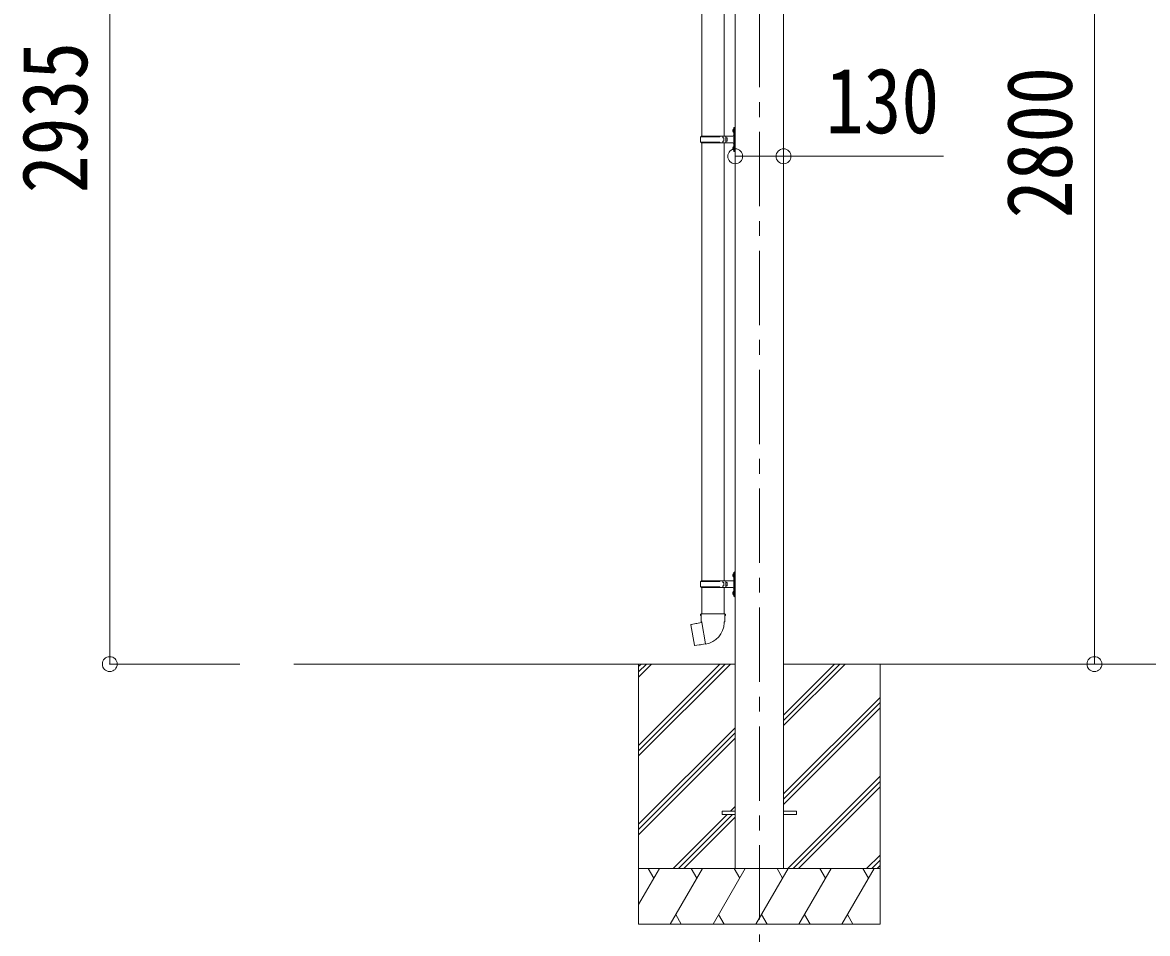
# Model space of a CAD drawing. Units: millimetres at full size. Extents: x -11243 to 11243, y -7760 to 7760.
# Drawn here: x 1217 to 4244, y -5141 to -2689 of the extents above; entities that cross this region are included whole.
import ezdxf
from ezdxf.enums import TextEntityAlignment as Align

# ---------------------------------------------------------------- set-up
doc = ezdxf.new("R2010")
doc.units = ezdxf.units.MM
doc.header["$LTSCALE"] = 40
doc.header["$PDMODE"] = 32
doc.header["$PDSIZE"] = 40
for name, pattern in [('CHAIN1', [8, 5, -1, 1, -1]), ('DASHED1', [1.8, 1.2, -0.6]), ('USER1', [13, 10, -1, 1, -1])]:
    doc.linetypes.add(name, pattern=pattern)
for name, color, linetype, lineweight in [('0-0_0', 7, 'Continuous', 9), ('0-1_本体', 5, 'CHAIN1', 9), ('0-3_ELV2', 4, 'Continuous', 9), ('0-6_OTH_LINE', 6, 'Continuous', 9), ('0-9_OUTLINE', 7, 'Continuous', 9)]:
    doc.layers.add(name, color=color, linetype=linetype, lineweight=lineweight)
doc.styles.add('ＭＳ ゴシック', font='')
doc.styles.get('ＭＳ ゴシック').set_extended_font_data('MS Gothic')

msp = doc.modelspace()

# ---------------------------------------------------------------- linework, layer by layer
at = {"layer": '0-0_0'}
for p, q in [((3134.44, -4415.51), (1946.62, -4415.51)), ((2874.44, -4415.51), (2874.44, -5115.5)), ((2874.44, -4634.48), (3093.42, -4415.51)), ((2874.44, -4648.62), (3107.56, -4415.51)), ((2874.44, -4662.77), (3121.7, -4415.51)), ((2874.44, -4450.64), (2909.57, -4415.51)), ((2874.44, -4436.49), (2895.43, -4415.51)), ((2874.44, -4422.35), (2881.28, -4415.51)), ((3264.44, -4581.14), (3430.07, -4415.51)), ((3264.44, -4566.99), (3415.93, -4415.51)), ((3264.44, -4552.85), (3401.78, -4415.51)), ((6434.36, -4415.51), (3264.44, -4415.51)), ((3524.44, -4415.51), (3524.44, -5115.5)), ((3264.44, -4764.98), (3524.44, -4504.98)), ((3264.44, -4779.12), (3524.44, -4519.13)), ((3264.44, -4793.27), (3524.44, -4533.27)), ((2874.44, -4846.61), (3134.44, -4586.62)), ((2874.44, -4860.76), (3134.44, -4600.76)), ((2874.44, -4874.9), (3134.44, -4614.9)), ((3276.05, -4965.51), (3524.44, -4717.12)), ((3290.19, -4965.51), (3524.44, -4731.26)), ((3304.33, -4965.51), (3524.44, -4745.4)), ((3122.18, -4811.01), (3134.44, -4798.75)), ((2967.68, -4965.51), (3113.18, -4820.01)), ((2981.82, -4965.51), (3127.32, -4820.01)), ((2995.96, -4965.51), (3134.44, -4827.03)), ((3488.18, -4965.51), (3524.44, -4929.25)), ((3502.32, -4965.51), (3524.44, -4943.39)), ((3516.46, -4965.51), (3524.44, -4957.53)), ((2874.44, -5062.76), (2930.59, -4965.5)), ((3524.44, -4965.51), (2874.44, -4965.51)), ((2915.59, -4991.49), (2900.59, -4965.5)), ((2959.45, -5115.5), (3046.06, -4965.5)), ((3031.06, -4991.49), (3016.05, -4965.51)), ((3074.92, -5115.5), (3161.53, -4965.51)), ((3146.53, -4991.49), (3131.52, -4965.5)), ((3190.39, -5115.5), (3277, -4965.51)), ((3262, -4991.49), (3246.99, -4965.5)), ((3305.86, -5115.5), (3392.47, -4965.51)), ((3377.47, -4991.49), (3362.47, -4965.5)), ((3421.33, -5115.5), (3507.94, -4965.51)), ((3477.94, -4965.51), (3492.94, -4991.49)), ((2874.44, -5115.5), (3524.44, -5115.5)), ((2974.45, -5089.53), (2989.45, -5115.5)), ((3089.92, -5089.52), (3104.92, -5115.5)), ((3205.39, -5089.52), (3220.39, -5115.5)), ((3320.86, -5089.53), (3335.86, -5115.5)), ((3436.33, -5089.53), (3451.33, -5115.5))]:
    msp.add_line(p, q, dxfattribs=at)
at = {"layer": '0-0_0', "linetype": 'USER1'}
msp.add_line((3134.44, -4965.51), (3264.44, -4965.51), dxfattribs=at)
at = {"layer": '0-0_0', "linetype": 'DASHED1'}
msp.add_line((3149.44, -4965.51), (3249.44, -4965.51), dxfattribs=at)
at = {"layer": '0-1_本体'}
msp.add_line((3199.44, -1383.1), (3199.44, -5208.89), dxfattribs=at)
at = {"layer": '0-3_ELV2'}
for p, q in [((3134.44, -1616.71), (3134.44, -4965.51)), ((3264.44, -1616.71), (3264.44, -4965.51)), ((3099.44, -4811.01), (3134.44, -4811.01)), ((3299.44, -4811.01), (3264.44, -4811.01))]:
    msp.add_line(p, q, dxfattribs=at)
for points in [[(3099.44, -4811.01), (3099.44, -4820.01), (3134.44, -4820.01)], [(3299.44, -4811.01), (3299.44, -4820.01), (3264.44, -4820.01)]]:
    msp.add_lwpolyline(points, dxfattribs=at)
at = {"layer": '0-6_OTH_LINE'}
for p, q in [((1451.44, -4415.51), (1451.44, -1480.52)), ((4101.23, -4415.51), (4101.23, -1615.51)), ((3134.44, -3048.65), (3264.44, -3048.65)), ((3264.44, -3048.65), (3695.02, -3048.65)), ((1451.44, -4415.51), (1801.44, -4415.51)), ((4101.23, -4415.51), (3624.44, -4415.51))]:
    msp.add_line(p, q, dxfattribs=at)
for p in [(3134.44, -3048.65), (3264.44, -3048.65), (1451.44, -4415.51), (4101.23, -4415.51)]:
    msp.add_point(p, dxfattribs=at)
at = {"layer": '0-9_OUTLINE'}
for p, q in [((3044.44, -1815.45), (3044.44, -2994.47)), ((3104.44, -1815.45), (3104.44, -2994.47)), ((3041.46, -2996.47), (3091.8, -2996.47)), ((3042.46, -2994.47), (3128.46, -2994.47)), ((3042.46, -2994.47), (3042.46, -2996.47)), ((3101.46, -2994.47), (3101.46, -2998.97)), ((3109.44, -2994.47), (3109.44, -3012.47)), ((3128.13, -2977.33), (3130.18, -2978.32)), ((3129.4, -2975.32), (3130.04, -2975.32)), ((3129.4, -2975.32), (3129.4, -2983.62)), ((3129.4, -2983.62), (3130.04, -2983.62)), ((3130.04, -2975.32), (3130.44, -2975.72)), ((3130.18, -2978.32), (3130.79, -2979.47)), ((3130.44, -2971.47), (3133.44, -2969.97)), ((3130.44, -2971.47), (3130.44, -3035.47)), ((3133.44, -2969.97), (3133.44, -3036.97)), ((3133.44, -2969.97), (3134.44, -2969.97)), ((3134.44, -2969.97), (3134.44, -3036.97)), ((3041.46, -3010.47), (3091.8, -3010.47)), ((3042.46, -3012.47), (3042.46, -3010.47)), ((3042.46, -3012.47), (3128.46, -3012.47)), ((3044.44, -3012.47), (3044.44, -4191.5)), ((3101.46, -2998.97), (3103.46, -2998.97)), ((3101.46, -3012.47), (3101.46, -3007.97)), ((3101.46, -3007.97), (3103.46, -3007.97)), ((3103.46, -2998.97), (3103.46, -3007.97)), ((3104.44, -3012.47), (3104.44, -4191.5)), ((3109.44, -2998.97), (3112.44, -2998.97)), ((3109.44, -3007.97), (3112.44, -3007.97)), ((3112.44, -2998.97), (3112.44, -3007.97)), ((3128.13, -3025.33), (3130.18, -3026.32)), ((3129.4, -3023.32), (3130.04, -3023.32)), ((3129.4, -3023.32), (3129.4, -3031.62)), ((3130.04, -3023.32), (3130.04, -3031.62)), ((3130.04, -3023.32), (3130.44, -3023.72)), ((3130.18, -3026.32), (3130.79, -3027.47)), ((3129.4, -3031.62), (3130.04, -3031.62)), ((3130.04, -3031.62), (3130.44, -3031.22)), ((3130.44, -3035.47), (3133.44, -3036.97)), ((3133.44, -3036.97), (3134.44, -3036.97)), ((3128.13, -4174.35), (3130.18, -4175.35)), ((3129.4, -4172.35), (3130.04, -4172.35)), ((3129.4, -4172.35), (3129.4, -4180.65)), ((3130.04, -4172.35), (3130.44, -4172.75)), ((3130.18, -4175.35), (3130.79, -4176.5)), ((3130.44, -4168.5), (3133.44, -4167)), ((3130.44, -4168.5), (3130.44, -4232.5)), ((3133.44, -4167), (3133.44, -4234)), ((3133.44, -4167), (3134.44, -4167)), ((3134.44, -4167), (3134.44, -4234)), ((3041.46, -4193.5), (3091.8, -4193.5)), ((3041.46, -4207.5), (3091.8, -4207.5)), ((3042.46, -4191.5), (3128.46, -4191.5)), ((3042.46, -4191.5), (3042.46, -4193.5)), ((3042.46, -4209.5), (3042.46, -4207.5)), ((3101.46, -4191.5), (3101.46, -4196)), ((3101.46, -4196), (3103.46, -4196)), ((3101.46, -4209.5), (3101.46, -4205)), ((3101.46, -4205), (3103.46, -4205)), ((3103.46, -4196), (3103.46, -4205)), ((3109.44, -4191.5), (3109.44, -4209.5)), ((3109.44, -4196), (3112.44, -4196)), ((3109.44, -4205), (3112.44, -4205)), ((3112.44, -4196), (3112.44, -4205)), ((3129.4, -4180.65), (3130.04, -4180.65)), ((3042.46, -4209.5), (3128.46, -4209.5)), ((3044.46, -4209.5), (3044.46, -4280.5)), ((3104.46, -4209.5), (3104.46, -4280.5)), ((3128.13, -4222.35), (3130.18, -4223.35)), ((3129.4, -4220.35), (3130.04, -4220.35)), ((3129.4, -4220.35), (3129.4, -4228.65)), ((3129.4, -4228.65), (3130.04, -4228.65)), ((3130.04, -4220.35), (3130.04, -4228.65)), ((3130.04, -4220.35), (3130.44, -4220.75)), ((3130.04, -4228.65), (3130.44, -4228.25)), ((3130.18, -4223.35), (3130.79, -4224.5)), ((3130.44, -4232.5), (3133.44, -4234)), ((3133.44, -4234), (3134.44, -4234)), ((3042.76, -4280.5), (3040.61, -4281.28)), ((3040.61, -4281.28), (3040.61, -4284.9)), ((3040.61, -4284.9), (3042.85, -4285.72)), ((3106.46, -4280.5), (3042.76, -4280.5)), ((3042.76, -4280.5), (3043.11, -4300.5)), ((3106.46, -4280.5), (3106.11, -4300.5)), ((3108.61, -4284.9), (3106.37, -4285.72)), ((3106.46, -4280.5), (3108.61, -4281.28)), ((3108.58, -4281.28), (3108.58, -4284.9)), ((3016.15, -4308.95), (3015.34, -4310.12)), ((3015.34, -4310.12), (3024.96, -4364.68)), ((3044.02, -4303.7), (3016.15, -4308.95)), ((3028.89, -4306.35), (3028.68, -4306.59)), ((3043.11, -4300.5), (3044.46, -4302.5)), ((3054.37, -4361), (3044.24, -4303.53)), ((3044.26, -4302.7), (3044.26, -4303.41)), ((3044.46, -4302.5), (3044.43, -4302.51)), ((3104.8, -4302.44), (3104.72, -4304.61)), ((3106.11, -4300.5), (3104.8, -4302.44)), ((3038.98, -4363.59), (3038.7, -4363.44)), ((3054.68, -4361.76), (3054.43, -4361.1))]:
    msp.add_line(p, q, dxfattribs=at)
for points in [[(3128.13, -2981.62), (3130.18, -2980.62), (3130.79, -2979.47)], [(3130.04, -2975.32), (3130.04, -2983.62), (3130.44, -2983.22)], [(3128.13, -3029.62), (3130.18, -3028.62), (3130.79, -3027.47)], [(3128.13, -4178.65), (3130.18, -4177.65), (3130.79, -4176.5)], [(3130.04, -4172.35), (3130.04, -4180.65), (3130.44, -4180.25)], [(3128.13, -4226.65), (3130.18, -4225.65), (3130.79, -4224.5)], [(3031.14, -4306.13), (3030.86, -4305.98), (3028.89, -4306.35)], [(3054.1, -4360.91), (3026.12, -4365.51), (3024.96, -4364.68)], [(3041.17, -4363.03), (3040.96, -4363.27), (3038.98, -4363.59)]]:
    msp.add_lwpolyline(points, dxfattribs=at)
for centre, radius, start, end in [((3090.21, -3003.47), 49.25, 171.82876, 180.00002), ((3091.8, -2994.47), 2, 270, 359.99998), ((3133.73, -2979.47), 6, 136.21765, 223.78235), ((3128.44, -2992.47), 2, 270, 359.99998), ((3090.21, -3003.47), 49.25, 180.00002, 188.17127), ((3091.8, -3012.47), 2, 0.00005, 90.00004), ((3133.73, -3027.47), 6, 136.21765, 223.78235), ((3128.44, -3014.47), 2, 0.00005, 90.00004), ((3133.73, -4176.5), 6, 136.21765, 223.78235), ((3090.21, -4200.5), 49.25, 171.82876, 180.00002), ((3090.21, -4200.5), 49.25, 180.00002, 188.17127), ((3091.8, -4191.5), 2, 270, 359.99998), ((3091.8, -4209.5), 2, 0.00005, 90.00004), ((3128.44, -4189.5), 2, 270, 359.99998), ((3133.73, -4224.5), 6, 136.21765, 223.78235), ((3128.44, -4211.5), 2, 0.00005, 90.00004), ((3043.96, -4303.41), 0.3, 280.66842, 0), ((3044.46, -4302.7), 0.2, 100, 180), ((3044.46, -4302.5), 60.3, 279.96938, 358), ((3054.15, -4361.2), 0.3, 20, 99.33158), ((3054.86, -4361.69), 0.2, 200, 279.96938)]:
    msp.add_arc(centre, radius, start, end, dxfattribs=at)

# ---------------------------------------------------------------- texts
at = {"layer": '0-6_OTH_LINE', "color": 7, "style": 'ＭＳ ゴシック', "width": 0.85}
for s, p in [('2935', (1443.44, -3148.01)), ('2800', (4093.23, -3215.51))]:
    msp.add_text(s, height=176, rotation=90, dxfattribs=at).set_placement(p, align=Align.BOTTOM_LEFT)
msp.add_text('130', height=176, dxfattribs=at).set_placement((3378.05, -3039.5), align=Align.BOTTOM_LEFT)

doc.saveas('drawing.dxf')
